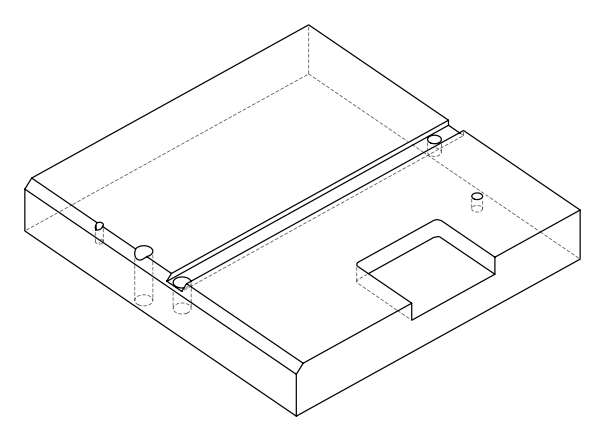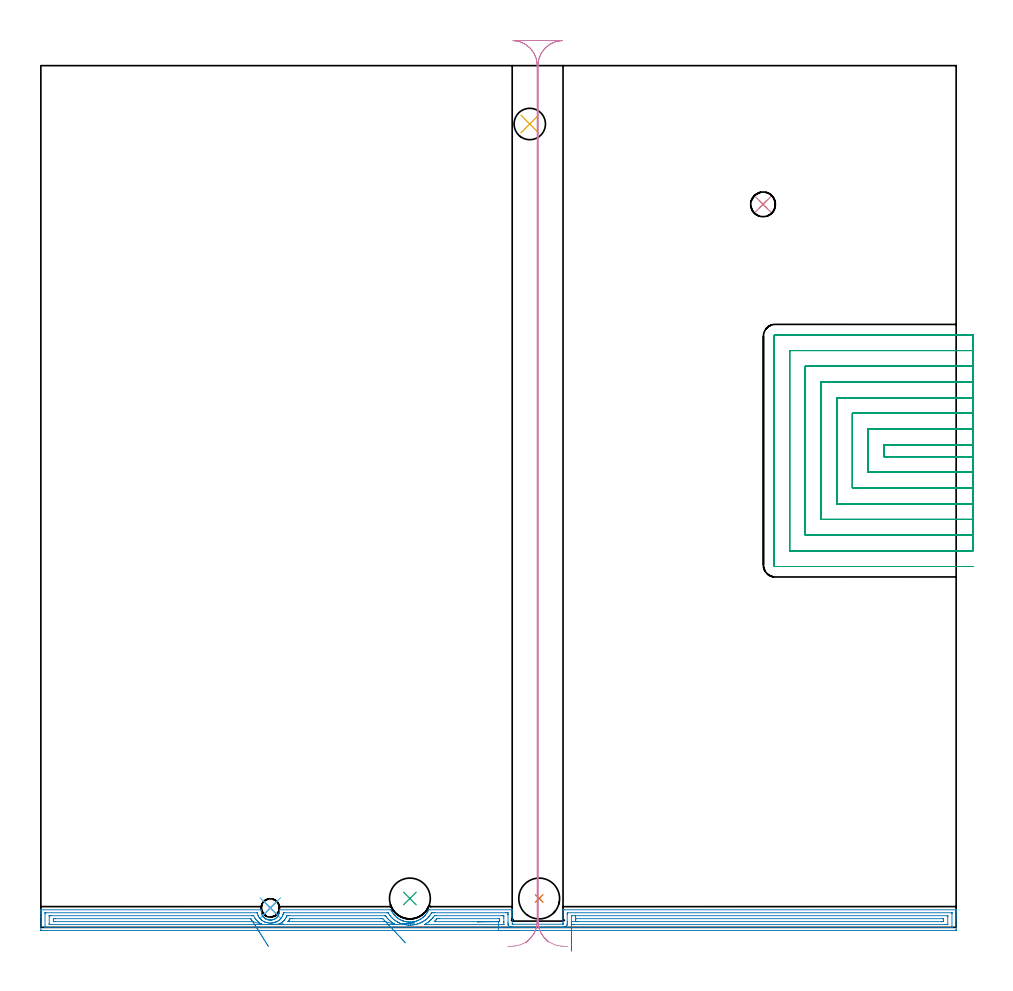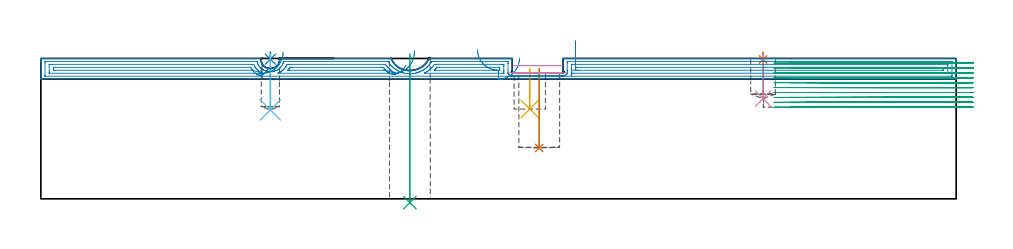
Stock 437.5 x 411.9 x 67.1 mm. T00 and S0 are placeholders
(PLAN: 10 operations, 8 tool changes, 67.1 min)
(1 SPOT_DRILL | STEP1POCKET | NXT0321_9005460120000 | 0.03 min | 3 mm3)
(2 SPOT_DRILL_1 | STEP1POCKET_2 | NXT0321_9005460120000 | 0.03 min | 0 mm3)
(3 INDEXABLE_INSERT_DRILL_THROUGH_HOLE_FROM_SOLID | STEP1HOLE | NXT0302_010 | 0.29 min | 20006 mm3)
(4 DRILL_BLIND_HOLE_INTO_CENTER | STEP1POCKET | NXT0301_089 | 0.09 min | 1932 mm3)
(5 INDEXABLE_INSERT_DRILL_BLIND_HOLE_FROM_SOLID | STEP1POCKET_1 | UGT0302_001 | 0.08 min | 4264 mm3)
(6 DRILL_BLIND_HOLE_INTO_CENTER_1 | STEP1POCKET_2 | NXT0301_058 | 0.11 min | 1390 mm3)
(7 INDEXABLE_INSERT_DRILL_BLIND_HOLE_FROM_SOLID_1 | STEP1POCKET_3 | NXT0302_010 | 0.15 min | 12692 mm3)
(8 AREA_MILL | FG_CHAMFER_SURFACE | UGT0205_001 | 14.04 min | 21002 mm3)
(9 MILL_SLOT | SLOT_PARTIAL_RECTANGULAR | NXT0201_013 | Follow Part, ap 2.5, ae 75% | 48.65 min | 258754 mm3)
(10 MILL_RECTANGULAR_SLOT | SLOT_RECTANGULAR | UGT0201_106 | Follow Part, ap 6, ae 75% | 3.67 min | 64881 mm3)
(TOOL NXT0321_9005460120000 | NC Spot Drill, 142deg, 12mm, Carbide, Uncoated | D12 PA142 FL30 Z2)
(TOOL NXT0302_010 | Index. Insert Drill 19.5mm [880-D1950L25-05] | D19.5 PA176 FL98 Z2)
(TOOL NXT0301_089 | Carbide Drill 11.8mm [860.1-1180-035A1-MM 2214] | D11.8 PA140 FL55 Z2)
(TOOL UGT0302_001 | Indexable Insert Drill 15mm | D15 PA180 FL50 Z2)
(TOOL NXT0301_058 | Carbide Drill 8.7mm [860.1-0870-026A1-MM 2214] | D8.7 PA140 FL47 Z2)
(TOOL UGT0205_001 | Chamfer Mill 20 x 3 x 45 deg. | D20 FL50 Z2)
(TOOL NXT0201_013 | ENDMILL 10mm | D10 FL30 Z4)
(TOOL UGT0201_106 | End Mill 24 mm | D24 FL25 Z2)
(OP 1 SPOT_DRILL)
G17 G21 G94 G90
T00 M6
G54
G17 G0 G90 X345.2 Y345.6 S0 M3
G43 Z77.1 H0
G94 G81 G98 Z66.592 F250. R70.1
G80
M5
M2
(OP 2 SPOT_DRILL_1)
G17 G21 G94 G90
T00 M6
G54
G17 G0 G90 X109.7 Y9.3 S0 M3
G43 Z77.1 H0
G94 G81 G98 Z66.726 F250. R70.1
G80
M5
M2
(OP 3 INDEXABLE_INSERT_DRILL_THROUGH_HOLE_FROM_SOLID)
G17 G21 G94 G90
T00 M6
G54
G17 G0 G90 X176.4 Y13.8 S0 M3
G43 Z77.1 H1
G94 G81 G98 Z-1.84 F250. R69.1
G80
M5
M2
(OP 4 DRILL_BLIND_HOLE_INTO_CENTER)
G17 G21 G94 G90
T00 M6
G54
G17 G0 G90 X345.2 Y345.6 S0 M3
G43 Z77.1 H1
G94 G81 G98 Z47.9 F250. R69.1
G80
M5
M2
(OP 5 INDEXABLE_INSERT_DRILL_BLIND_HOLE_FROM_SOLID)
G17 G21 G94 G90
T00 M6
G54
G17 G0 G90 X233.7 Y384. S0 M3
G43 Z77.1 H0
G94 G81 G98 Z42.9 F250. R62.2
G80
M5
M2
(OP 6 DRILL_BLIND_HOLE_INTO_CENTER_1)
G17 G21 G94 G90
T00 M6
G54
G17 G0 G90 X109.7 Y9.3 S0 M3
G43 Z77.1 H1
G94 G81 G98 Z42.5 F250. R69.1
G80
M5
M2
(OP 7 INDEXABLE_INSERT_DRILL_BLIND_HOLE_FROM_SOLID_1)
G17 G21 G94 G90
T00 M6
G54
G17 G0 G90 X238.2 Y13.8 S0 M3
G43 Z77.1 H1
G94 G81 G98 Z24.3 F250. R62.2
G80
M5
M2
(OP 8 AREA_MILL)
G17 G21 G94 G90
T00 M6
G54
G17 G0 G90 X228.75 Y-1.5 S1061 M3
G43 Z77.1 H0
Z67.2
G94 G1 X228.712 Z66.328 F250.
X228.598 Z65.463
X228.409 Z64.612
X228.147 Z63.78
X227.813 Z62.974
X227.41 Z62.2
X226.941 Z61.464
X226.41 Z60.772
X225.821 Z60.129
X225.178 Z59.54
X224.486 Z59.008
X223.75 Z58.54
X222.976 Z58.137
X222.17 Z57.803
X221.338 Z57.541
X220.486 Z57.352
X219.622 Z57.238
X218.75 Z57.2
X0.626
X0.252 Y-1.496 Z57.202
X0.01 Y-1.492 Z57.206
X0. Y-1.247 Z57.451
Y5.223 Z63.917
Y6.639 Z65.336
Y6.995 Z65.69
Y7.707 Z66.406
Y7.984 Z66.683
X0.008 Y8.371 Z67.062
X0.01 Y8.397 Z67.088
X0.179 Y8.4 Z67.1
X105.218
X105.381 Y8.396 Z67.089
X105.386 Y8.343 Z67.043
X105.373 Y8.208 Z66.907
X105.362 Y8.002 Z66.702
X105.367 Y7.593 Z66.293
X105.392 Y7.339 Z66.039
X105.411 Y7.152 Z65.848
X105.443 Y6.995 Z65.689
X105.5 Y6.713 Z65.41
X105.642 Y6.267 Z64.965
X105.831 Y5.831 Z64.53
X105.986 Y5.549 Z64.248
X106.112 Y5.353 Z64.052
X106.161 Y5.278 Z63.975
X106.206 Y5.223 Z63.918
X106.268 Y5.145 Z63.844
X106.41 Y4.969 Z63.668
X106.426 Y4.95 Z63.649
X106.727 Y4.64 Z63.339
X107.055 Y4.358 Z63.055
X107.087 Y4.336 Z63.032
X107.288 Y4.197 Z62.897
X107.474 Y4.069 Z62.768
X107.602 Y3.999 Z62.697
X107.706 Y3.941 Z62.64
X107.9 Y3.85 Z62.548
X107.948 Y3.827 Z62.525
X108.39 Y3.662 Z62.362
X108.842 Y3.547 Z62.246
X109.287 Y3.477 Z62.177
X109.303 Y3.476 Z62.176
X109.458 Y3.466 Z62.159
X109.567 Y3.456 Z62.154
X109.661 Y3.457
X109.688 Z62.152
X109.699
X109.848 Z62.153
X110.115 Y3.483 Z62.176
X110.184 Y3.488 Z62.184
X110.629 Y3.562 Z62.26
X111.08 Y3.687 Z62.387
X111.476 Y3.843 Z62.54
X111.523 Y3.861 Z62.558
X111.926 Y4.07 Z62.768
X111.963 Y4.094 Z62.792
X112.177 Y4.233 Z62.932
X112.316 Y4.336 Z63.034
X112.416 Y4.409 Z63.108
X112.707 Y4.67 Z63.37
X112.939 Y4.914 Z63.613
X112.974 Y4.95 Z63.649
X113.137 Y5.159 Z63.857
X113.185 Y5.223 Z63.918
X113.264 Y5.322 Z64.021
X113.31 Y5.381 Z64.08
X113.569 Y5.831 Z64.531
X113.758 Y6.266 Z64.966
X113.9 Y6.713 Z65.41
X113.921 Y6.815 Z65.512
X113.989 Y7.151 Z65.849
X114.018 Y7.438 Z66.136
X114.033 Y7.594 Z66.292
X114.035 Y8.015 Z66.713
X114.027 Y8.13 Z66.828
X114.014 Y8.324 Z67.021
X114.016 Y8.364 Z67.061
X114.019 Y8.395 Z67.091
X114.158 Y8.4 Z67.1
X167.348
X167.403 Y8.395 Z67.09
X167.411 Y8.389 Z67.084
X167.438 Y8.34 Z67.036
X167.483 Y8.243 Z66.941
X167.519 Y8.167 Z66.864
X167.663 Y7.881 Z66.577
X167.806 Y7.593 Z66.293
X167.901 Y7.438 Z66.134
X167.984 Y7.298 Z65.997
X168.079 Y7.139 Z65.838
X168.356 Y6.712 Z65.412
X168.529 Y6.468 Z65.167
X168.689 Y6.257 Z64.956
X168.711 Y6.228 Z64.927
X168.812 Y6.109 Z64.805
X169.062 Y5.813 Z64.509
X169.122 Y5.746 Z64.445
X169.285 Y5.569 Z64.268
X169.318 Y5.533 Z64.231
X169.604 Y5.243 Z63.941
X169.923 Y4.951 Z63.648
X170.206 Y4.713 Z63.411
X170.311 Y4.632 Z63.328
X170.498 Y4.484 Z63.183
X171.089 Y4.07 Z62.768
X171.391 Y3.881 Z62.581
X171.818 Y3.648 Z62.344
X171.835 Y3.638 Z62.335
X172.285 Y3.414 Z62.113
X172.385 Y3.37 Z62.069
X172.712 Y3.229 Z61.924
X172.801 Y3.189 Z61.887
X172.999 Y3.112 Z61.811
X173.159 Y3.059 Z61.752
X173.178 Y3.052 Z61.746
X173.488 Y2.952 Z61.651
X173.624 Y2.91 Z61.609
X174.072 Y2.788 Z61.487
X174.183 Y2.764 Z61.463
X174.518 Y2.69 Z61.389
X174.946 Y2.618 Z61.313
X174.965 Y2.614 Z61.31
X175.412 Y2.557 Z61.256
X175.754 Y2.53 Z61.225
X175.84 Y2.523 Z61.216
X175.859 Y2.521 Z61.215
X176.082 Y2.509 Z61.207
X176.318 Y2.506 Z61.202
X176.515 Y2.509 Z61.205
X176.734 Y2.514 Z61.21
X176.753 Z61.211
X177.2 Y2.539 Z61.239
X177.646 Y2.588 Z61.283
X177.841 Y2.616 Z61.314
X178.094 Y2.655 Z61.352
X178.522 Y2.742 Z61.435
X178.54 Y2.745 Z61.439
X178.609 Y2.76 Z61.458
X178.711 Y2.785 Z61.484
X178.988 Y2.856 Z61.551
X179.297 Y2.948 Z61.646
X179.433 Y2.989 Z61.687
X179.818 Y3.124 Z61.824
X179.998 Y3.188 Z61.888
X180.327 Y3.328 Z62.025
X180.776 Y3.542 Z62.239
X181.22 Y3.776 Z62.474
X181.532 Y3.962 Z62.662
X181.71 Y4.069 Z62.769
X182.114 Y4.343 Z63.043
X182.502 Y4.64 Z63.338
X182.878 Y4.951 Z63.649
X183.008 Y5.067 Z63.767
X183.04 Y5.098 Z63.798
X183.164 Y5.223 Z63.918
X183.29 Y5.346 Z64.044
X183.39 Y5.443 Z64.142
X183.757 Y5.832 Z64.53
X183.901 Y6. Z64.697
X184.438 Y6.712 Z65.411
X184.625 Y6.995 Z65.691
X184.78 Y7.226 Z65.923
X184.795 Y7.248 Z65.946
X184.901 Y7.438 Z66.134
X184.989 Y7.594 Z66.291
X185.241 Y8.082 Z66.782
X185.288 Y8.18 Z66.879
X185.398 Y8.396 Z67.09
X185.674 Y8.4 Z67.1
X225.008
X225.291 Y8.395 Z67.09
X225.3 Y8.351 Z67.046
Y1.5 Z60.2
X225.472 Y1.501 Z60.199
X225.542
X225.632 Y1.5 Z60.2
X249.6
Y1.591 Z60.291
X249.601 Y1.598 Z60.292
X249.6 Y1.677 Z60.371
Y2.546 Z61.246
Y7.891 Z66.591
X249.61 Y8.393 Z67.093
X250.038 Y8.4 Z67.1
X437.321
X437.49 Y8.397 Z67.088
X437.492 Y8.371 Z67.062
X437.5 Y7.983 Z66.683
Y7.707 Z66.406
Y6.995 Z65.69
Y5.753 Z64.45
Y4.336 Z63.032
Y-0.981 Z57.716
X437.498 Y-1.249 Z57.449
X437.49 Y-1.492 Z57.206
X437.245 Y-1.499 Z57.199
X218.75 Y-1.5 Z57.2
Y-0.086 Z58.614
X2.191 Y-0.085 Z58.615
X2.085 Y-0.084 Z58.616
X2.032 Y-0.081 Z58.619
X2.013 Y-0.079 Z58.621
X2.01 Y-0.065 Z58.635
X2.005 Y0.053 Z58.753
X2.001 Y0.315 Z59.015
Y6.518 Z65.218
X2.008 Y6.93 Z65.63
X2.01 Y6.979 Z65.679
X2.029 Y6.981 Z65.681
X2.083 Y6.983 Z65.683
X2.193 Y6.985 Z65.685
X2.414 Y6.986 Z65.686
X103.32 Y6.985 Z65.685
X103.375 Y6.984 Z65.684
X103.401 Y6.982 Z65.682
X103.409 Y6.98 Z65.68
X103.431 Y6.946 Z65.646
X103.549 Y6.433 Z65.133
X103.598 Y6.269 Z64.969
X103.65 Y6.109 Z64.809
X103.768 Y5.775 Z64.475
X103.924 Y5.428 Z64.128
X104.03 Y5.223 Z63.923
X104.325 Y4.731 Z63.431
X104.629 Y4.336 Z63.036
X104.909 Y4.026 Z62.726
X105.218 Y3.721 Z62.421
X105.533 Y3.45 Z62.15
X106.112 Y3.042 Z61.742
X106.415 Y2.869 Z61.569
X106.98 Y2.589 Z61.289
X107.047 Y2.564 Z61.264
X107.68 Y2.348 Z61.048
X107.9 Y2.291 Z60.991
X108.269 Y2.198 Z60.898
X108.794 Y2.113 Z60.813
X109.303 Y2.059 Z60.759
X109.688 Y2.047 Z60.747
X109.95 Y2.05 Z60.75
X110.189 Y2.067 Z60.767
X110.582 Y2.107 Z60.807
X110.976 Y2.173 Z60.873
X111.206 Y2.214 Z60.914
X111.476 Y2.284 Z60.984
X111.697 Y2.344 Z61.044
X111.842 Y2.387 Z61.087
X112.34 Y2.564 Z61.264
X112.365 Y2.573 Z61.273
X112.37 Y2.575 Z61.275
X112.726 Y2.739 Z61.439
X112.963 Y2.862 Z61.562
X113.264 Y3.026 Z61.726
X113.521 Y3.195 Z61.895
X113.873 Y3.45 Z62.15
X114.028 Y3.579 Z62.279
X114.158 Y3.695 Z62.395
X114.482 Y4.015 Z62.715
X114.768 Y4.336 Z63.036
X114.894 Y4.493 Z63.193
X115.052 Y4.7 Z63.4
X115.367 Y5.223 Z63.923
X115.555 Y5.61 Z64.31
X115.747 Y6.109 Z64.809
X115.795 Y6.258 Z64.958
X115.946 Y6.836 Z65.536
X115.98 Y6.962 Z65.662
X115.99 Y6.979 Z65.679
X116.011 Y6.981 Z65.681
X116.066 Y6.984 Z65.684
X116.176 Y6.985 Z65.685
X116.398 Y6.986 Z65.686
X165.565 Y6.985 Z65.685
X165.786 Y6.984 Z65.684
X165.896 Y6.981 Z65.681
X165.949 Y6.979 Z65.679
X166.007 Y6.963 Z65.663
X166.558 Y6.109 Z64.809
X166.901 Y5.636 Z64.336
X167.24 Y5.223 Z63.923
X167.795 Y4.616 Z63.316
X168.079 Y4.336 Z63.036
X168.689 Y3.801 Z62.501
X169.145 Y3.45 Z62.15
X169.583 Y3.143 Z61.843
X169.83 Y2.978 Z61.678
X170.412 Y2.628 Z61.328
X170.485 Y2.588 Z61.288
X170.53 Y2.564 Z61.264
X171.091 Y2.287 Z60.987
X171.371 Y2.159 Z60.859
X172.081 Y1.859 Z60.559
X172.265 Y1.792 Z60.492
X172.314 Y1.775 Z60.475
X172.625 Y1.677 Z60.377
X173.159 Y1.527 Z60.227
X173.367 Y1.471 Z60.171
X174.053 Y1.322 Z60.022
X174.488 Y1.246 Z59.946
X174.946 Y1.185 Z59.885
X175.134 Y1.163 Z59.863
X175.676 Y1.117 Z59.817
X175.84 Y1.109 Z59.809
X176.427 Y1.096 Z59.796
X176.584 Y1.095 Z59.795
X176.615
X176.653 Y1.096 Z59.796
X176.734 Y1.1 Z59.8
X177.285 Y1.132 Z59.832
X177.628 Y1.161 Z59.861
X178.095 Y1.214 Z59.914
X178.522 Y1.279 Z59.979
X178.859 Y1.344 Z60.044
X179.416 Y1.468 Z60.168
X179.585 Y1.51 Z60.21
X180.183 Y1.677 Z60.377
X180.31 Y1.717 Z60.417
X180.933 Y1.946 Z60.646
X181.204 Y2.058 Z60.758
X181.556 Y2.215 Z60.915
X182.098 Y2.476 Z61.176
X182.156 Y2.506 Z61.206
X182.263 Y2.564 Z61.264
X182.723 Y2.831 Z61.531
X182.992 Y2.993 Z61.693
X183.268 Y3.176 Z61.876
X183.662 Y3.45 Z62.15
X183.79 Y3.545 Z62.245
X183.886 Y3.619 Z62.319
X184.279 Y3.943 Z62.643
X184.754 Y4.362 Z63.062
X184.78 Y4.388 Z63.088
X185.191 Y4.815 Z63.515
X185.569 Y5.223 Z63.923
X185.618 Y5.278 Z63.978
X185.674 Y5.346 Z64.046
X186. Y5.785 Z64.485
X186.236 Y6.109 Z64.809
X186.372 Y6.303 Z65.003
X186.568 Y6.595 Z65.295
X186.722 Y6.843 Z65.543
X186.806 Y6.977 Z65.677
X187.02 Y6.98 Z65.68
X187.462 Y6.983 Z65.683
X188.346 Y6.986 Z65.686
X222.326
X223.22 Y6.983 Z65.683
X223.233 Y6.982 Z65.682
X223.29 Y6.949 Z65.649
X223.296 Y6.92 Z65.62
X223.3 Y6.109 Z64.809
Y6.029 Z64.729
Y2.484 Z61.184
X223.301 Y1.677 Z60.377
X223.303 Y1.595 Z60.295
X223.316 Y1.393 Z60.093
X223.366 Y1.168 Z59.868
X223.464 Y0.957 Z59.657
X223.581 Y0.791 Z59.491
X223.809 Y0.568 Z59.268
X223.965 Y0.456 Z59.156
X224.114 Y0.37 Z59.07
X224.423 Y0.237 Z58.937
X224.766 Y0.144 Z58.844
X224.903 Y0.121 Z58.821
X225.008 Y0.108 Z58.808
X225.366 Y0.093 Z58.793
X225.719 Y0.086 Z58.786
X225.777
X249.102
X249.144 Y0.087 Z58.787
X249.839 Y0.103 Z58.803
X249.948 Y0.115 Z58.815
X250.038 Y0.127 Z58.827
X250.326 Y0.19 Z58.89
X250.565 Y0.269 Z58.969
X250.818 Y0.387 Z59.087
X250.932 Y0.454 Z59.154
X251.127 Y0.598 Z59.298
X251.32 Y0.791 Z59.491
X251.448 Y0.977 Z59.677
X251.51 Y1.104 Z59.804
X251.579 Y1.353 Z60.053
X251.591 Y1.677 Z60.377
X251.598 Y1.904 Z60.604
X251.6 Y2.564 Z61.264
Y2.788 Z61.488
X251.601 Y6.332 Z65.032
X251.605 Y6.557 Z65.257
X251.615 Y6.979 Z65.679
X251.826 Y6.985 Z65.685
X251.836 Y6.986 Z65.686
X435.309 Y6.985 Z65.685
X435.415 Y6.984 Z65.684
X435.468 Y6.981 Z65.681
X435.487 Y6.979 Z65.679
X435.49 Y6.965 Z65.665
X435.495 Y6.847 Z65.547
X435.499 Y6.585 Z65.285
Y0.382 Z59.082
X435.492 Y-0.03 Z58.67
X435.49 Y-0.079 Z58.621
X435.471 Y-0.081 Z58.619
X435.417 Y-0.083 Z58.617
X435.307 Y-0.085 Z58.615
X435.086 Y-0.086 Z58.614
X218.75
Y1.328 Z60.028
X183.886 Y1.329 Z60.029
X183.343 Y1.33 Z60.03
X183.325 Y1.331 Z60.031
X183.31 Y1.333 Z60.033
X183.325 Y1.347 Z60.047
X183.901 Y1.677 Z60.377
X184.44 Y2.014 Z60.714
X184.78 Y2.242 Z60.942
X184.969 Y2.376 Z61.076
X185.222 Y2.564 Z61.264
X185.674 Y2.923 Z61.623
X185.96 Y3.167 Z61.867
X186.277 Y3.45 Z62.15
X186.426 Y3.591 Z62.291
X186.568 Y3.73 Z62.43
X186.865 Y4.042 Z62.742
X187.138 Y4.336 Z63.036
X187.289 Y4.508 Z63.208
X187.462 Y4.715 Z63.415
X188.102 Y5.559 Z64.259
X188.18 Y5.564 Z64.264
X188.356 Y5.567 Z64.267
X188.898 Y5.571 Z64.271
X220.186
X220.538 Y5.57 Z64.27
X221.084 Y5.567 Z64.267
X221.229 Y5.565 Z64.265
X221.29 Y5.55 Z64.25
X221.298 Y5.355 Z64.055
X221.299 Y5.223 Z63.923
X221.3 Y4.467 Z63.167
Y2.694 Z61.394
Y2.433 Z61.133
X221.304 Y1.392 Z60.092
X221.301 Y1.345 Z60.045
X221.298 Y1.337 Z60.037
X221.287 Y1.335 Z60.035
X221.242 Y1.332 Z60.032
X220.889 Y1.329 Z60.029
X218.75 Y1.328 Z60.028
Y2.744 Z61.444
X218.569 Y2.743 Z61.443
X217.856
X188.782
X188.356 Y2.745 Z61.445
X188.171 Y2.747 Z61.447
X188.055 Y2.752 Z61.452
X188.107 Y2.81 Z61.51
X188.175 Y2.883 Z61.583
X188.356 Y3.07 Z61.77
X188.541 Y3.266 Z61.966
X188.71 Y3.45 Z62.15
X188.963 Y3.734 Z62.434
X189.25 Y4.074 Z62.774
X189.307 Y4.136 Z62.836
X189.323 Y4.151 Z62.851
X189.341 Y4.152 Z62.852
X189.432 Y4.155 Z62.855
X190.144 Y4.157 Z62.857
X190.324
X218.931
X219.157 Y4.155 Z62.855
X219.269 Y4.152 Z62.852
X219.289 Y4.15 Z62.85
X219.292 Y4.134 Z62.834
X219.296 Y4.101 Z62.801
X219.299 Y3.792 Z62.492
X219.297 Y3.45 Z62.15
X219.291 Y2.914 Z61.614
X219.276 Y2.75 Z61.45
X219.107 Y2.747 Z61.447
X218.75 Y2.744 Z61.444
X217.878 Y2.735 Z61.473
X217.012 Y2.727 Z61.579
X216.159 Y2.719 Z61.76
X215.324 Y2.711 Z62.014
X214.515 Y2.703 Z62.34
X213.738 Y2.696 Z62.736
X212.998 Y2.689 Z63.198
X212.3 Y2.682 Z63.722
X211.652 Y2.676 Z64.305
X211.056 Y2.671 Z64.943
X210.519 Y2.665 Z65.63
X210.043 Y2.661 Z66.361
X209.633 Y2.657 Z67.131
X209.291 Y2.654 Z67.934
X209.021 Y2.651 Z68.763
X208.824 Y2.649 Z69.613
X208.702 Y2.648 Z70.477
X208.656 Z71.348
G0 Z77.1
X253.6 Y-11.398
Z61.445
G1 Y-10.754 Z60.855
Y-10.062 Z60.324
Y-9.326 Z59.855
Y-8.553 Z59.453
Y-7.747 Z59.119
Y-6.915 Z58.856
Y-6.063 Z58.668
Y-5.198 Z58.554
Y-4.326 Z58.516
Y-3.455 Z58.554
Y-2.59 Z58.668
Y-1.738 Z58.856
Y-0.906 Z59.119
Y-0.1 Z59.453
Y0.674 Z59.855
Y1.409 Z60.324
Y2.101 Z60.855
Y2.745 Z61.445
Y5.236 Z63.936
X253.614 Y5.564 Z64.264
X254.158 Y5.569 Z64.269
X255.402 Y5.571 Z64.271
X433.415
X433.458 Y5.57 Z64.27
X433.481 Y5.568 Z64.268
X433.487 Y5.566 Z64.266
X433.49 Y5.555 Z64.255
X433.496 Y5.423 Z64.123
X433.499 Y5.223 Z63.923
X433.5 Y5.022 Z63.722
X433.499 Y1.478 Z60.178
X433.497 Y1.41 Z60.11
X433.491 Y1.358 Z60.058
X433.487 Y1.335 Z60.035
X433.472 Y1.334 Z60.034
X433.298 Y1.331 Z60.031
X432.756 Y1.329 Z60.029
X432.404 Y1.328 Z60.028
X254.86 Y1.329 Z60.029
X254.508
X253.963 Y1.332 Z60.032
X253.614 Y1.335 Z60.035
X253.601 Y1.677 Z60.377
X253.6 Y1.691 Z60.391
Y2.745 Z61.445
X255.61 Y2.779 Z61.479
X255.602 Y3.252 Z61.952
Y3.45 Z62.15
X255.608 Y4.132 Z62.832
X255.613 Y4.151 Z62.851
X255.628 Y4.153 Z62.853
X255.672 Y4.155 Z62.855
X255.761 Y4.157 Z62.857
X255.939
X430.797
X431.387 Y4.155 Z62.855
X431.45 Y4.153 Z62.853
X431.487 Y4.151 Z62.851
X431.49 Y4.106 Z62.806
X431.495 Y3.891 Z62.591
X431.5 Y3.46 Z62.16
X431.494 Y3.012 Z61.712
X431.49 Y2.793 Z61.493
X431.485 Y2.749 Z61.449
X431.431 Y2.747 Z61.447
X431.327 Y2.745 Z61.445
X430.616 Y2.743 Z61.443
X430.435
X257.009
X256.296 Y2.745 Z61.445
X256.111 Y2.747 Z61.447
X255.61 Y2.759 Z61.459
Y2.779 Z61.479
X255.6 Y3.368 Z62.122
X255.591 Y3.899 Z62.814
X255.583 Y4.368 Z63.55
X255.576 Y4.77 Z64.323
X255.57 Y5.104 Z65.129
X255.566 Y5.367 Z65.961
X255.563 Y5.556 Z66.813
X255.561 Y5.669 Z67.678
X255.56 Y5.708 Z68.549
X255.561 Y5.67 Z69.421
X255.563 Y5.556 Z70.286
X255.566 Y5.367 Z71.138
X255.57 Y5.105 Z71.97
X255.576 Y4.771 Z72.776
X255.583 Y4.368 Z73.55
X255.591 Y3.9 Z74.285
X255.6 Y3.369 Z74.977
X255.61 Y2.78 Z75.621
G0 Z77.1
X178.478 Y2.182
Z70.926
G1 X178.522 Y2.186 Z70.055
X178.489 Y2.183 Z69.183
X178.382 Y2.173 Z68.318
X178.199 Y2.156 Z67.465
X177.944 Y2.132 Z66.631
X177.617 Y2.101 Z65.823
X177.221 Y2.063 Z65.046
X176.759 Y2.019 Z64.307
X176.235 Y1.97 Z63.612
X175.652 Y1.915 Z62.965
X175.016 Y1.855 Z62.371
X174.33 Y1.79 Z61.835
X173.601 Y1.721 Z61.362
X172.833 Y1.648 Z60.954
X172.033 Y1.572 Z60.615
X171.207 Y1.494 Z60.347
X170.36 Y1.414 Z60.152
X169.5 Y1.333 Z60.033
X169.492 Y1.332 Z60.032
X169.393 Y1.33 Z60.03
X169.041 Y1.329 Z60.029
X168.689 Y1.328 Z60.028
X113.548 Y1.329 Z60.029
X113.472 Y1.33 Z60.03
X113.407 Y1.332 Z60.032
X113.357 Y1.335 Z60.035
X113.526 Y1.418 Z60.118
X113.801 Y1.546 Z60.246
X114.076 Y1.677 Z60.377
X114.13 Y1.705 Z60.405
X114.158 Y1.72 Z60.42
X114.486 Y1.907 Z60.607
X114.692 Y2.034 Z60.734
X115.052 Y2.278 Z60.978
X115.218 Y2.399 Z61.099
X115.433 Y2.564 Z61.264
X115.706 Y2.802 Z61.502
X115.946 Y3.028 Z61.728
X116.157 Y3.241 Z61.941
X116.342 Y3.45 Z62.15
X116.57 Y3.718 Z62.418
X116.84 Y4.063 Z62.763
X116.947 Y4.23 Z62.93
X117.011 Y4.336 Z63.036
X117.274 Y4.792 Z63.492
X117.478 Y5.223 Z63.923
X117.597 Y5.497 Z64.197
X117.618 Y5.542 Z64.242
X117.631 Y5.565 Z64.265
X117.647 Y5.566 Z64.266
X117.734 Y5.569 Z64.269
X118.276 Y5.571 Z64.271
X118.628
X164.219
X164.571 Y5.568 Z64.268
X164.67 Y5.564 Z64.264
X164.691 Y5.562 Z64.262
X164.702 Y5.551 Z64.251
X164.725 Y5.524 Z64.224
X164.804 Y5.416 Z64.116
X164.945 Y5.223 Z63.923
X165.113 Y5. Z63.7
X165.669 Y4.336 Z63.036
X165.827 Y4.158 Z62.858
X166.007 Y3.964 Z62.664
X166.52 Y3.45 Z62.15
X166.901 Y3.112 Z61.812
X167.2 Y2.857 Z61.557
X167.578 Y2.564 Z61.264
X167.795 Y2.403 Z61.103
X168.351 Y2.012 Z60.712
X168.689 Y1.805 Z60.505
X168.902 Y1.677 Z60.377
X169.438 Y1.37 Z60.07
X169.5 Y1.333 Z60.033
X164.747 Y2.75 Z61.45
X164.219 Y2.745 Z61.445
X164.038 Y2.743 Z61.443
X118.628
X118.445 Y2.744 Z61.444
X118.134 Y2.75 Z61.45
X118.105 Y2.752 Z61.452
X118.121 Y2.775 Z61.475
X118.156 Y2.822 Z61.522
X118.628 Y3.419 Z62.119
X118.641 Y3.437 Z62.137
X118.649 Y3.45 Z62.15
X118.979 Y3.988 Z62.688
X119.043 Y4.088 Z62.788
X119.083 Y4.149 Z62.849
X119.165 Y4.151 Z62.851
X119.522 Y4.156 Z62.856
X119.703 Y4.157 Z62.857
X120.416
X162.612
X163.325 Y4.152 Z62.852
X163.426 Y4.15 Z62.85
X163.483 Y4.145 Z62.845
X164.093 Y3.45 Z62.15
X164.219 Y3.309 Z62.009
X164.747 Y2.75 Z61.45
X165.245 Y2.221 Z60.968
X165.771 Y1.663 Z60.551
X166.319 Y1.081 Z60.202
X166.887 Y0.479 Z59.925
X167.468 Y-0.138 Z59.72
X168.06 Y-0.766 Z59.591
X168.657 Y-1.4 Z59.537
X169.255 Y-2.034 Z59.559
X169.85 Y-2.665 Z59.657
X170.436 Y-3.287 Z59.83
X171.01 Y-3.896 Z60.078
X171.567 Y-4.487 Z60.397
X172.103 Y-5.056 Z60.785
X172.613 Y-5.597 Z61.241
X173.094 Y-6.108 Z61.759
X173.543 Y-6.584 Z62.336
X173.955 Y-7.021 Z62.969
X174.328 Y-7.417 Z63.651
G0 Z77.1
X115.773 Y1.546
Z70.248
G1 X115.754 Z69.376
X115.659 Y1.544 Z68.509
X115.488 Y1.54 Z67.654
X115.244 Y1.535 Z66.816
X114.928 Y1.528 Z66.003
X114.542 Y1.52 Z65.221
X114.089 Y1.51 Z64.475
X113.573 Y1.499 Z63.772
X112.998 Y1.486 Z63.116
X112.368 Y1.473 Z62.513
X111.688 Y1.458 Z61.967
X110.962 Y1.442 Z61.482
X110.198 Y1.426 Z61.063
X109.399 Y1.408 Z60.712
X108.573 Y1.391 Z60.431
X107.726 Y1.372 Z60.224
X106.864 Y1.354 Z60.092
X105.994 Y1.335 Z60.035
X105.922 Y1.333 Z60.033
X105.569 Y1.33 Z60.03
X105.218 Y1.329 Z60.029
X104.677 Y1.328 Z60.028
X4.085 Y1.329 Z60.029
X4.042 Y1.33 Z60.03
X4.019 Y1.332 Z60.032
X4.013 Y1.334 Z60.034
X4.01 Y1.344 Z60.044
X4.004 Y1.477 Z60.177
X4.001 Y1.677 Z60.377
X4. Y1.878 Z60.578
X4.001 Y5.422 Z64.122
X4.004 Y5.49 Z64.19
X4.009 Y5.542 Z64.242
X4.013 Y5.565 Z64.265
X4.028 Y5.566 Z64.266
X4.202 Y5.569 Z64.269
X4.744 Y5.571 Z64.271
X5.096
X100.749
X101.292 Y5.57 Z64.27
X101.643 Y5.566 Z64.266
X101.753 Y5.564 Z64.264
X102.159 Y4.71 Z63.41
X102.386 Y4.336 Z63.036
X102.537 Y4.097 Z62.797
X102.821 Y3.727 Z62.427
X103.056 Y3.45 Z62.15
X103.431 Y3.057 Z61.757
X103.685 Y2.813 Z61.513
X103.974 Y2.564 Z61.264
X104.325 Y2.303 Z61.003
X104.539 Y2.152 Z60.852
X104.762 Y1.999 Z60.699
X105.104 Y1.791 Z60.491
X105.218 Y1.729 Z60.429
X105.319 Y1.677 Z60.377
X105.422 Y1.626 Z60.326
X105.653 Y1.509 Z60.209
X105.994 Y1.335 Z60.035
X101.29 Y2.748 Z61.448
X101.267 Y2.747 Z61.447
X101.194 Y2.744 Z61.444
X101.045 Y2.743 Z61.443
X100.749
X6.704
X6.113 Y2.745 Z61.445
X6.05 Y2.746 Z61.446
X6.012 Y2.749 Z61.449
X6.009 Y2.794 Z61.494
X6.004 Y3.009 Z61.709
X6. Y3.44 Z62.14
X6.005 Y3.888 Z62.588
X6.01 Y4.107 Z62.807
X6.015 Y4.151 Z62.851
X6.069 Y4.153 Z62.853
X6.172 Y4.156 Z62.856
X6.884 Y4.157 Z62.857
X7.065
X100.183
X100.257 Y4.156 Z62.856
X100.293 Y4.153 Z62.853
X100.306 Y4.151 Z62.851
X100.331 Y4.116 Z62.816
X100.461 Y3.912 Z62.612
X100.745 Y3.454 Z62.154
X100.748 Y3.45 Z62.15
X101.072 Y3.034 Z61.734
X101.273 Y2.775 Z61.475
X101.29 Y2.748 Z61.448
X101.659 Y2.165 Z60.915
X102.051 Y1.544 Z60.443
X102.464 Y0.892 Z60.038
X102.894 Y0.211 Z59.701
X103.338 Y-0.491 Z59.436
X103.792 Y-1.211 Z59.244
X104.254 Y-1.941 Z59.127
X104.72 Y-2.678 Z59.085
X105.185 Y-3.415 Z59.12
X105.648 Y-4.146 Z59.231
X106.103 Y-4.867 Z59.417
X106.548 Y-5.571 Z59.676
X106.979 Y-6.253 Z60.007
X107.393 Y-6.909 Z60.407
X107.787 Y-7.532 Z60.873
X108.158 Y-8.119 Z61.401
X108.503 Y-8.665 Z61.989
X108.819 Y-9.165 Z62.63
G0 Z77.1
M5
M2
(OP 9 MILL_SLOT)
G17 G21 G94 G90
T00 M6
G54
G17 G0 G90 X445.5 Y230.7 S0 M3
G43 Z77.226 H0
Z64.883
G94 G1 X442.5 F250.
X402.9 F500.
Y225.
X442.5
X445.5 F250.
Y238.2
X442.5
X395.4 F500.
Y217.5
X442.5
X445.5 F250.
Y245.7
X442.5
X387.9 F500.
Y210.
X442.5
X445.5 F250.
Y253.2
X442.5
X380.4 F500.
Y202.5
X442.5
X445.5 F250.
Y260.7
X442.5
X372.9 F500.
Y195.
X442.5
X445.5 F250.
Y268.2
X442.5
X365.4 F500.
Y187.5
X442.5
X445.5 F250.
Y275.7
X442.5
X357.9 F500.
Y180.
X442.5
X445.5 F250.
Y283.2
X442.5
X351. F500.
G3 X350.4 Y282.6 R0.6
G1 Y173.1
G3 X351. Y172.5 R0.6
G1 X442.5
X445.5 F250.
G0 Y230.7 Z62.54
G1 X442.5
X402.9 F500.
Y225.
X442.5
X445.5 F250.
Y238.2
X442.5
X395.4 F500.
Y217.5
X442.5
X445.5 F250.
Y245.7
X442.5
X387.9 F500.
Y210.
X442.5
X445.5 F250.
Y253.2
X442.5
X380.4 F500.
Y202.5
X442.5
X445.5 F250.
Y260.7
X442.5
X372.9 F500.
Y195.
X442.5
X445.5 F250.
Y268.2
X442.5
X365.4 F500.
Y187.5
X442.5
X445.5 F250.
Y275.7
X442.5
X357.9 F500.
Y180.
X442.5
X445.5 F250.
Y283.2
X442.5
X351. F500.
G3 X350.4 Y282.6 R0.6
G1 Y173.1
G3 X351. Y172.5 R0.6
G1 X442.5
X445.5 F250.
G0 Y230.7 Z60.198
G1 X442.5
X402.9 F500.
Y225.
X442.5
X445.5 F250.
Y238.2
X442.5
X395.4 F500.
Y217.5
X442.5
X445.5 F250.
Y245.7
X442.5
X387.9 F500.
Y210.
X442.5
X445.5 F250.
Y253.2
X442.5
X380.4 F500.
Y202.5
X442.5
X445.5 F250.
Y260.7
X442.5
X372.9 F500.
Y195.
X442.5
X445.5 F250.
Y268.2
X442.5
X365.4 F500.
Y187.5
X442.5
X445.5 F250.
Y275.7
X442.5
X357.9 F500.
Y180.
X442.5
X445.5 F250.
Y283.2
X442.5
X351. F500.
G3 X350.4 Y282.6 R0.6
G1 Y173.1
G3 X351. Y172.5 R0.6
G1 X442.5
X445.5 F250.
G0 Y230.7 Z57.855
G1 X442.5
X402.9 F500.
Y225.
X442.5
X445.5 F250.
Y238.2
X442.5
X395.4 F500.
Y217.5
X442.5
X445.5 F250.
Y245.7
X442.5
X387.9 F500.
Y210.
X442.5
X445.5 F250.
Y253.2
X442.5
X380.4 F500.
Y202.5
X442.5
X445.5 F250.
Y260.7
X442.5
X372.9 F500.
Y195.
X442.5
X445.5 F250.
Y268.2
X442.5
X365.4 F500.
Y187.5
X442.5
X445.5 F250.
Y275.7
X442.5
X357.9 F500.
Y180.
X442.5
X445.5 F250.
Y283.2
X442.5
X351. F500.
G3 X350.4 Y282.6 R0.6
G1 Y173.1
G3 X351. Y172.5 R0.6
G1 X442.5
X445.5 F250.
G0 Y230.7 Z55.513
G1 X442.5
X402.9 F500.
Y225.
X442.5
X445.5 F250.
Y238.2
X442.5
X395.4 F500.
Y217.5
X442.5
X445.5 F250.
Y245.7
X442.5
X387.9 F500.
Y210.
X442.5
X445.5 F250.
Y253.2
X442.5
X380.4 F500.
Y202.5
X442.5
X445.5 F250.
Y260.7
X442.5
X372.9 F500.
Y195.
X442.5
X445.5 F250.
Y268.2
X442.5
X365.4 F500.
Y187.5
X442.5
X445.5 F250.
Y275.7
X442.5
X357.9 F500.
Y180.
X442.5
X445.5 F250.
Y283.2
X442.5
X351. F500.
G3 X350.4 Y282.6 R0.6
G1 Y173.1
G3 X351. Y172.5 R0.6
G1 X442.5
X445.5 F250.
G0 Y230.7 Z53.17
G1 X442.5
X402.9 F500.
Y225.
X442.5
X445.5 F250.
Y238.2
X442.5
X395.4 F500.
Y217.5
X442.5
X445.5 F250.
Y245.7
X442.5
X387.9 F500.
Y210.
X442.5
X445.5 F250.
Y253.2
X442.5
X380.4 F500.
Y202.5
X442.5
X445.5 F250.
Y260.7
X442.5
X372.9 F500.
Y195.
X442.5
X445.5 F250.
Y268.2
X442.5
X365.4 F500.
Y187.5
X442.5
X445.5 F250.
Y275.7
X442.5
X357.9 F500.
Y180.
X442.5
X445.5 F250.
Y283.2
X442.5
X351. F500.
G3 X350.4 Y282.6 R0.6
G1 Y173.1
G3 X351. Y172.5 R0.6
G1 X442.5
X445.5 F250.
G0 Y230.7 Z50.828
G1 X442.5
X402.9 F500.
Y225.
X442.5
X445.5 F250.
Y238.2
X442.5
X395.4 F500.
Y217.5
X442.5
X445.5 F250.
Y245.7
X442.5
X387.9 F500.
Y210.
X442.5
X445.5 F250.
Y253.2
X442.5
X380.4 F500.
Y202.5
X442.5
X445.5 F250.
Y260.7
X442.5
X372.9 F500.
Y195.
X442.5
X445.5 F250.
Y268.2
X442.5
X365.4 F500.
Y187.5
X442.5
X445.5 F250.
Y275.7
X442.5
X357.9 F500.
Y180.
X442.5
X445.5 F250.
Y283.2
X442.5
X351. F500.
G3 X350.4 Y282.6 R0.6
G1 Y173.1
G3 X351. Y172.5 R0.6
G1 X442.5
X445.5 F250.
G0 Y230.7 Z48.485
G1 X442.5
X402.9 F500.
Y225.
X442.5
X445.5 F250.
Y238.2
X442.5
X395.4 F500.
Y217.5
X442.5
X445.5 F250.
Y245.7
X442.5
X387.9 F500.
Y210.
X442.5
X445.5 F250.
Y253.2
X442.5
X380.4 F500.
Y202.5
X442.5
X445.5 F250.
Y260.7
X442.5
X372.9 F500.
Y195.
X442.5
X445.5 F250.
Y268.2
X442.5
X365.4 F500.
Y187.5
X442.5
X445.5 F250.
Y275.7
X442.5
X357.9 F500.
Y180.
X442.5
X445.5 F250.
Y283.2
X442.5
X351. F500.
G3 X350.4 Y282.6 R0.6
G1 Y173.1
G3 X351. Y172.5 R0.6
G1 X442.5
X445.5 F250.
G0 Y230.7 Z46.143
G1 X442.5
X402.9 F500.
Y225.
X442.5
X445.5 F250.
Y238.2
X442.5
X395.4 F500.
Y217.5
X442.5
X445.5 F250.
Y245.7
X442.5
X387.9 F500.
Y210.
X442.5
X445.5 F250.
Y253.2
X442.5
X380.4 F500.
Y202.5
X442.5
X445.5 F250.
Y260.7
X442.5
X372.9 F500.
Y195.
X442.5
X445.5 F250.
Y268.2
X442.5
X365.4 F500.
Y187.5
X442.5
X445.5 F250.
Y275.7
X442.5
X357.9 F500.
Y180.
X442.5
X445.5 F250.
Y283.2
X442.5
X351. F500.
G3 X350.4 Y282.6 R0.6
G1 Y173.1
G3 X351. Y172.5 R0.6
G1 X442.5
X445.5 F250.
G0 Y230.7 Z43.8
G1 X442.5
X402.9 F500.
Y225.
X442.5
X445.5 F250.
Y238.2
X442.5
X395.4 F500.
Y217.5
X442.5
X445.5 F250.
Y245.7
X442.5
X387.9 F500.
Y210.
X442.5
X445.5 F250.
Y253.2
X442.5
X380.4 F500.
Y202.5
X442.5
X445.5 F250.
Y260.7
X442.5
X372.9 F500.
Y195.
X442.5
X445.5 F250.
Y268.2
X442.5
X365.4 F500.
Y187.5
X442.5
X445.5 F250.
Y275.7
X442.5
X357.9 F500.
Y180.
X442.5
X445.5 F250.
Y283.2
X442.5
X351. F500.
G3 X350.4 Y282.6 R0.6
G1 Y173.1
G3 X351. Y172.5 R0.6
G1 X442.5
X445.5 F250.
G0 Z77.226
M5
M2
(OP 10 MILL_RECTANGULAR_SLOT)
G17 G21 G94 G90
T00 M6
G54
G17 G0 G90 X242.378 Y-7.042 S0 M3
G43 Z77.226 H0
Z63.659
G94 G1 X240.44 Y-4.752 F250.
G2 X237.6 Y3. R12. F500.
G1 Y411.9
G2 X249.11 Y423.89 R12.
G1 Y423.9
X225.79
Y423.89
G2 X237.3 Y411.9 R12.
G1 Y3.
G2 X233.959 Y-5.308 R12.
G1 X231.882 Y-7.473 F250.
G0 Z77.226
X251.725 Y-9.185
Z60.2
G1 X248.732 Y-8.969
G2 X237.6 Y3. R12. F500.
G1 Y411.9
G2 X249.11 Y423.89 R12.
G1 Y423.9
X225.79
Y423.89
G2 X237.3 Y411.9 R12.
G1 Y3.
G2 X226.166 Y-8.969 R12.
G1 X223.174 Y-9.185 F250.
G0 Z77.226
M5
M2
